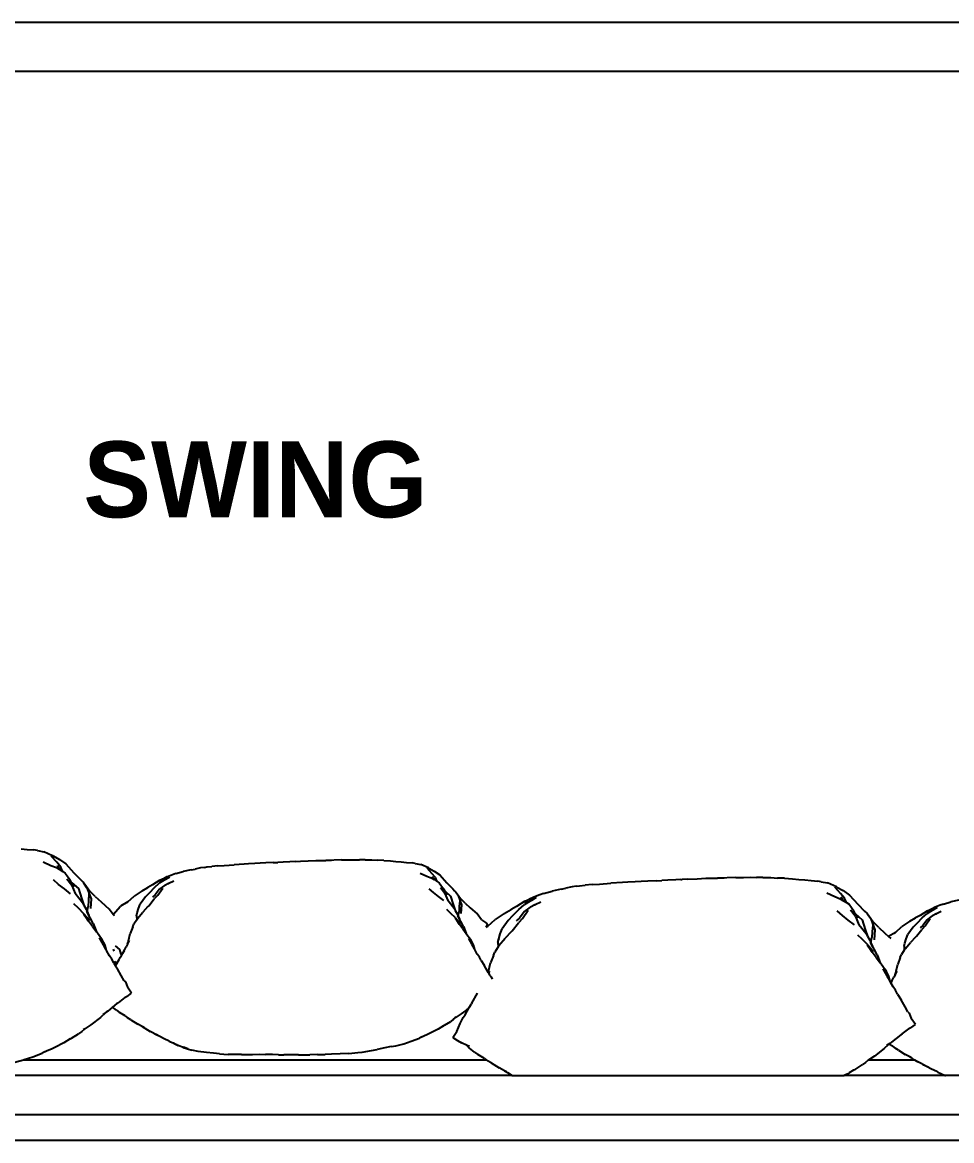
# Model space of a CAD drawing. Header units: inches. Extents: x 9636 to 21597, y -10243 to 557.
# Drawn here: x 14705.2 to 14754.1, y -8337.5 to -8278.5 of the extents above; entities that cross this region are included whole.
import ezdxf

# ---------------------------------------------------------------- set-up
doc = ezdxf.new("R2010")
doc.units = ezdxf.units.IN
doc.header["$MEASUREMENT"] = 0
doc.layers.add('Edges', color=7, linetype='Continuous')
doc.styles.add('MtXpl_Stylus_BT', font='')
doc.styles.get('MtXpl_Stylus_BT').set_extended_font_data('Stylus BT', bold=True)

# ---------------------------------------------------------------- blocks, each defined once
blk = doc.blocks.new('FF')
at = {"layer": 'Edges', "color": 252, "true_color": 0x939598}
for p, q in [((14767.163, -8278.548), (14671.259, -8278.548)), ((14765.354, -8281.14), (14673.56, -8281.14)), ((14705.144, -8322.088), (14705.465, -8322.118)), ((14705.465, -8322.118), (14705.817, -8322.148)), ((14705.996, -8322.179), (14705.817, -8322.148)), ((14705.996, -8322.179), (14706.342, -8322.24)), ((14706.801, -8322.45), (14706.342, -8322.24)), ((14706.701, -8322.448), (14707.015, -8322.793)), ((14706.826, -8322.465), (14706.801, -8322.45)), ((14706.826, -8322.465), (14707.156, -8322.642)), ((14706.297, -8322.773), (14706.713, -8322.966)), ((14706.713, -8322.966), (14707.007, -8323.077)), ((14707.007, -8323.077), (14707.149, -8323.167)), ((14707.226, -8323.046), (14707.015, -8322.793)), ((14707.031, -8322.97), (14707.149, -8323.167)), ((14707.156, -8322.642), (14707.497, -8322.883)), ((14707.311, -8323.233), (14707.226, -8323.046)), ((14707.497, -8322.883), (14707.926, -8323.358)), ((14714.59, -8323.093), (14714.302, -8323.151)), ((14714.792, -8323.063), (14714.59, -8323.093)), ((14714.792, -8323.063), (14714.921, -8323.044)), ((14714.921, -8323.044), (14715.189, -8323.019)), ((14715.504, -8322.991), (14715.189, -8323.019)), ((14715.504, -8322.991), (14715.83, -8322.963)), ((14715.83, -8322.963), (14716.357, -8322.925)), ((14716.883, -8322.898), (14716.357, -8322.925)), ((14717.123, -8322.886), (14716.883, -8322.898)), ((14717.449, -8322.863), (14717.123, -8322.886)), ((14717.726, -8322.846), (14717.449, -8322.863)), ((14718.034, -8322.832), (14717.726, -8322.846)), ((14718.421, -8322.814), (14718.034, -8322.832)), ((14718.421, -8322.814), (14718.665, -8322.803)), ((14718.937, -8322.789), (14718.665, -8322.803)), ((14719.297, -8322.769), (14718.937, -8322.789)), ((14719.586, -8322.755), (14719.297, -8322.769)), ((14719.591, -8322.755), (14719.586, -8322.755)), ((14719.591, -8322.755), (14719.853, -8322.739)), ((14719.853, -8322.739), (14720.266, -8322.721)), ((14720.266, -8322.721), (14720.664, -8322.705)), ((14720.664, -8322.705), (14720.907, -8322.699)), ((14720.907, -8322.699), (14721.188, -8322.699)), ((14721.232, -8322.698), (14721.188, -8322.699)), ((14722.023, -8322.673), (14721.232, -8322.698)), ((14721.493, -8322.697), (14721.232, -8322.698)), ((14722.023, -8322.673), (14722.381, -8322.663)), ((14722.381, -8322.663), (14722.7, -8322.66)), ((14722.7, -8322.66), (14722.965, -8322.663)), ((14723.253, -8322.667), (14722.965, -8322.663)), ((14723.253, -8322.667), (14723.613, -8322.674)), ((14723.613, -8322.674), (14723.914, -8322.691)), ((14724.241, -8322.701), (14723.914, -8322.691)), ((14724.241, -8322.701), (14724.597, -8322.723)), ((14724.597, -8322.723), (14724.885, -8322.752)), ((14724.885, -8322.752), (14725.163, -8322.779)), ((14725.163, -8322.779), (14725.44, -8322.805)), ((14725.44, -8322.805), (14725.743, -8322.831)), ((14725.898, -8322.857), (14725.743, -8322.831)), ((14725.898, -8322.857), (14726.196, -8322.91)), ((14726.592, -8323.091), (14726.196, -8322.91)), ((14726.506, -8323.088), (14726.776, -8323.386)), ((14726.613, -8323.103), (14726.592, -8323.091)), ((14726.613, -8323.103), (14726.898, -8323.256)), ((14707.117, -8323.961), (14706.843, -8323.722)), ((14707.149, -8323.167), (14707.332, -8323.283)), ((14707.311, -8323.233), (14707.312, -8323.238)), ((14707.332, -8323.283), (14707.312, -8323.238)), ((14707.332, -8323.283), (14707.466, -8323.368)), ((14707.466, -8323.368), (14707.723, -8323.723)), ((14707.812, -8324.022), (14707.541, -8323.68)), ((14707.796, -8323.864), (14707.723, -8323.723)), ((14707.926, -8323.358), (14708.285, -8323.726)), ((14708.285, -8323.726), (14708.406, -8323.844)), ((14712.76, -8323.69), (14712.42, -8323.905)), ((14712.436, -8323.783), (14712.587, -8323.695)), ((14712.454, -8323.747), (14712.819, -8323.568)), ((14712.695, -8323.638), (14712.587, -8323.695)), ((14712.819, -8323.568), (14712.695, -8323.638)), ((14712.76, -8323.69), (14712.971, -8323.555)), ((14712.848, -8323.556), (14712.819, -8323.568)), ((14713.121, -8323.454), (14712.848, -8323.556)), ((14713.297, -8323.391), (14713.121, -8323.454)), ((14713.297, -8323.391), (14713.684, -8323.283)), ((14714.098, -8323.189), (14713.684, -8323.283)), ((14714.098, -8323.189), (14714.302, -8323.151)), ((14726.157, -8323.369), (14726.516, -8323.535)), ((14726.516, -8323.535), (14726.77, -8323.632)), ((14726.77, -8323.632), (14726.892, -8323.709)), ((14726.958, -8323.605), (14726.776, -8323.386)), ((14726.79, -8323.539), (14726.892, -8323.709)), ((14726.892, -8323.709), (14727.049, -8323.808)), ((14726.898, -8323.256), (14727.191, -8323.464)), ((14727.031, -8323.766), (14726.958, -8323.605)), ((14727.191, -8323.464), (14727.562, -8323.873)), ((14739.618, -8323.716), (14739.2, -8323.74)), ((14739.884, -8323.705), (14739.618, -8323.716)), ((14739.884, -8323.705), (14739.95, -8323.7)), ((14739.953, -8323.7), (14739.95, -8323.7)), ((14740.263, -8323.681), (14739.953, -8323.7)), ((14740.263, -8323.681), (14740.741, -8323.66)), ((14740.741, -8323.66), (14741.203, -8323.641)), ((14741.203, -8323.641), (14741.485, -8323.635)), ((14741.485, -8323.635), (14741.811, -8323.635)), ((14741.862, -8323.634), (14741.811, -8323.635)), ((14742.779, -8323.604), (14741.862, -8323.634)), ((14742.165, -8323.632), (14741.862, -8323.634)), ((14742.779, -8323.604), (14743.195, -8323.593)), ((14743.195, -8323.593), (14743.565, -8323.589)), ((14743.565, -8323.589), (14743.872, -8323.593)), ((14744.207, -8323.598), (14743.872, -8323.593)), ((14744.207, -8323.598), (14744.624, -8323.606)), ((14744.624, -8323.606), (14744.974, -8323.626)), ((14745.353, -8323.637), (14744.974, -8323.626)), ((14745.353, -8323.637), (14745.766, -8323.663)), ((14745.766, -8323.663), (14746.099, -8323.696)), ((14746.099, -8323.696), (14746.422, -8323.727)), ((14746.422, -8323.727), (14746.743, -8323.757)), ((14707.421, -8324.202), (14707.117, -8323.961)), ((14707.748, -8324.454), (14707.421, -8324.202)), ((14707.796, -8323.864), (14707.816, -8323.876)), ((14707.923, -8324.108), (14707.796, -8323.864)), ((14707.812, -8324.022), (14707.99, -8324.446)), ((14707.816, -8323.876), (14708.155, -8324.186)), ((14708.155, -8324.186), (14708.313, -8324.691)), ((14708.439, -8323.893), (14708.406, -8323.844)), ((14708.439, -8323.893), (14708.495, -8323.953)), ((14708.61, -8324.142), (14708.439, -8323.893)), ((14708.495, -8323.953), (14708.753, -8324.313)), ((14708.61, -8324.142), (14708.833, -8324.717)), ((14709.039, -8324.601), (14708.753, -8324.313)), ((14711.513, -8324.296), (14711.092, -8324.578)), ((14711.513, -8324.296), (14711.823, -8324.122)), ((14712.066, -8323.987), (14711.823, -8324.122)), ((14711.923, -8324.384), (14712.172, -8324.123)), ((14712.454, -8323.747), (14712.066, -8323.987)), ((14712.172, -8324.123), (14712.42, -8323.905)), ((14712.416, -8324.233), (14712.207, -8324.514)), ((14712.335, -8324.531), (14712.601, -8324.155)), ((14712.416, -8324.233), (14712.707, -8324.018)), ((14712.911, -8323.911), (14712.707, -8324.018)), ((14712.911, -8323.911), (14712.918, -8323.909)), ((14713.177, -8323.792), (14712.918, -8323.909)), ((14726.864, -8324.393), (14726.628, -8324.187)), ((14727.049, -8323.808), (14727.031, -8323.766)), ((14727.049, -8323.808), (14727.165, -8323.882)), ((14727.165, -8323.882), (14727.387, -8324.188)), ((14727.464, -8324.446), (14727.23, -8324.151)), ((14727.45, -8324.309), (14727.387, -8324.188)), ((14727.45, -8324.309), (14727.467, -8324.32)), ((14727.559, -8324.52), (14727.45, -8324.309)), ((14727.467, -8324.32), (14727.759, -8324.587)), ((14727.562, -8323.873), (14727.871, -8324.19)), ((14727.871, -8324.19), (14727.975, -8324.292)), ((14728.004, -8324.334), (14727.975, -8324.292)), ((14732.657, -8324.438), (14733.106, -8324.312)), ((14733.586, -8324.204), (14733.106, -8324.312)), ((14733.586, -8324.204), (14733.823, -8324.159)), ((14734.157, -8324.092), (14733.823, -8324.159)), ((14734.392, -8324.057), (14734.157, -8324.092)), ((14734.392, -8324.057), (14734.542, -8324.036)), ((14734.542, -8324.036), (14734.853, -8324.006)), ((14735.218, -8323.973), (14734.853, -8324.006)), ((14735.218, -8323.973), (14735.596, -8323.941)), ((14735.596, -8323.941), (14736.208, -8323.897)), ((14736.818, -8323.865), (14736.208, -8323.897)), ((14737.095, -8323.852), (14736.818, -8323.865)), ((14737.474, -8323.825), (14737.095, -8323.852)), ((14737.795, -8323.805), (14737.474, -8323.825)), ((14738.152, -8323.789), (14737.795, -8323.805)), ((14738.601, -8323.768), (14738.152, -8323.789)), ((14738.601, -8323.768), (14738.885, -8323.756)), ((14739.2, -8323.74), (14738.885, -8323.756)), ((14746.743, -8323.757), (14747.095, -8323.787)), ((14747.275, -8323.818), (14747.095, -8323.787)), ((14747.275, -8323.818), (14747.62, -8323.88)), ((14748.08, -8324.089), (14747.62, -8323.88)), ((14747.979, -8324.087), (14748.293, -8324.432)), ((14748.104, -8324.104), (14748.08, -8324.089)), ((14748.104, -8324.104), (14748.435, -8324.281)), ((14748.435, -8324.281), (14748.775, -8324.523)), ((14708.37, -8324.935), (14707.99, -8324.446)), ((14708.313, -8324.691), (14708.438, -8325.052)), ((14708.685, -8324.814), (14708.676, -8325.122)), ((14708.713, -8324.457), (14708.685, -8324.814)), ((14708.833, -8324.717), (14708.789, -8325.237)), ((14709.039, -8324.601), (14709.357, -8324.886)), ((14709.357, -8324.886), (14709.776, -8325.266)), ((14710.766, -8324.885), (14710.374, -8325.115)), ((14710.71, -8324.938), (14710.766, -8324.885)), ((14710.766, -8324.885), (14711.092, -8324.578)), ((14711.694, -8324.614), (14711.418, -8324.998)), ((14711.694, -8324.614), (14711.923, -8324.384)), ((14711.864, -8325.092), (14712.155, -8324.727)), ((14712.207, -8324.514), (14712.059, -8324.64)), ((14712.335, -8324.531), (14712.155, -8324.727)), ((14727.126, -8324.601), (14726.864, -8324.393)), ((14727.408, -8324.818), (14727.126, -8324.601)), ((14727.464, -8324.446), (14727.617, -8324.811)), ((14727.944, -8325.232), (14727.617, -8324.811)), ((14727.759, -8324.587), (14727.895, -8325.023)), ((14728.004, -8324.334), (14728.053, -8324.386)), ((14728.151, -8324.549), (14728.004, -8324.334)), ((14728.053, -8324.386), (14728.275, -8324.697)), ((14728.151, -8324.549), (14728.344, -8325.045)), ((14728.24, -8324.82), (14728.216, -8325.128)), ((14728.521, -8324.945), (14728.275, -8324.697)), ((14731.679, -8324.851), (14731.229, -8325.129)), ((14732.034, -8324.785), (14731.641, -8325.034)), ((14731.658, -8324.892), (14731.834, -8324.79)), ((14731.679, -8324.851), (14732.104, -8324.643)), ((14731.959, -8324.724), (14731.834, -8324.79)), ((14732.104, -8324.643), (14731.959, -8324.724)), ((14732.034, -8324.785), (14732.279, -8324.628)), ((14732.137, -8324.629), (14732.104, -8324.643)), ((14732.453, -8324.511), (14732.137, -8324.629)), ((14732.518, -8324.902), (14732.218, -8325.039)), ((14732.657, -8324.438), (14732.453, -8324.511)), ((14747.575, -8324.412), (14747.991, -8324.605)), ((14747.991, -8324.605), (14748.286, -8324.717)), ((14748.286, -8324.717), (14748.428, -8324.806)), ((14748.505, -8324.686), (14748.293, -8324.432)), ((14748.31, -8324.61), (14748.428, -8324.806)), ((14748.428, -8324.806), (14748.61, -8324.922)), ((14748.589, -8324.872), (14748.505, -8324.686)), ((14748.589, -8324.872), (14748.591, -8324.878)), ((14748.61, -8324.922), (14748.591, -8324.878)), ((14748.775, -8324.523), (14749.205, -8324.997)), ((14753.723, -8324.997), (14754.111, -8324.888)), ((14754.524, -8324.795), (14754.111, -8324.888)), ((14708.158, -8325.214), (14707.924, -8324.989)), ((14708.45, -8325.512), (14708.158, -8325.214)), ((14708.37, -8324.935), (14708.438, -8325.052)), ((14708.438, -8325.052), (14708.562, -8325.266)), ((14708.562, -8325.266), (14708.619, -8325.392)), ((14708.71, -8325.593), (14708.596, -8325.388)), ((14708.619, -8325.392), (14708.676, -8325.122)), ((14708.619, -8325.392), (14708.71, -8325.593)), ((14709.995, -8325.547), (14709.776, -8325.266)), ((14709.995, -8325.547), (14710.374, -8325.115)), ((14711.224, -8325.616), (14711.26, -8325.452)), ((14711.26, -8325.452), (14711.322, -8325.227)), ((14711.27, -8325.758), (14711.556, -8325.423)), ((14711.322, -8325.227), (14711.418, -8324.998)), ((14711.823, -8325.133), (14711.556, -8325.423)), ((14711.864, -8325.092), (14711.823, -8325.133)), ((14727.761, -8325.474), (14727.56, -8325.279)), ((14728.014, -8325.73), (14727.761, -8325.474)), ((14727.895, -8325.023), (14728.003, -8325.334)), ((14727.944, -8325.232), (14728.003, -8325.334)), ((14728.003, -8325.334), (14728.11, -8325.518)), ((14728.16, -8325.627), (14728.208, -8325.394)), ((14728.216, -8325.128), (14728.208, -8325.394)), ((14728.344, -8325.045), (14728.306, -8325.493)), ((14728.521, -8324.945), (14728.795, -8325.19)), ((14728.795, -8325.19), (14729.156, -8325.518)), ((14730.589, -8325.487), (14730.1, -8325.815)), ((14730.589, -8325.487), (14730.948, -8325.286)), ((14731.229, -8325.129), (14730.948, -8325.286)), ((14731.063, -8325.59), (14731.353, -8325.287)), ((14731.353, -8325.287), (14731.641, -8325.034)), ((14731.636, -8325.415), (14731.393, -8325.741)), ((14731.542, -8325.76), (14731.85, -8325.324)), ((14731.636, -8325.415), (14731.973, -8325.165)), ((14732.204, -8325.046), (14731.973, -8325.165)), ((14732.204, -8325.046), (14732.21, -8325.041)), ((14732.21, -8325.041), (14732.218, -8325.039)), ((14748.396, -8325.6), (14748.121, -8325.361)), ((14748.61, -8324.922), (14748.745, -8325.007)), ((14748.745, -8325.007), (14749.002, -8325.362)), ((14749.091, -8325.661), (14748.82, -8325.319)), ((14749.075, -8325.503), (14749.002, -8325.362)), ((14749.075, -8325.503), (14749.095, -8325.515)), ((14749.202, -8325.747), (14749.075, -8325.503)), ((14749.205, -8324.997), (14749.564, -8325.365)), ((14749.564, -8325.365), (14749.684, -8325.483)), ((14749.718, -8325.532), (14749.684, -8325.483)), ((14752.88, -8325.353), (14752.492, -8325.593)), ((14753.186, -8325.296), (14752.847, -8325.51)), ((14752.862, -8325.388), (14753.014, -8325.3)), ((14752.88, -8325.353), (14753.246, -8325.173)), ((14753.122, -8325.243), (14753.014, -8325.3)), ((14753.246, -8325.173), (14753.122, -8325.243)), ((14753.186, -8325.296), (14753.397, -8325.16)), ((14753.274, -8325.162), (14753.246, -8325.173)), ((14753.547, -8325.06), (14753.274, -8325.162)), ((14753.603, -8325.397), (14753.345, -8325.515)), ((14753.723, -8324.997), (14753.547, -8325.06)), ((14708.43, -8325.504), (14708.62, -8325.794)), ((14708.45, -8325.512), (14708.745, -8325.853)), ((14708.641, -8325.823), (14708.62, -8325.794)), ((14708.9, -8326.18), (14708.641, -8325.823)), ((14708.641, -8325.823), (14708.691, -8325.898)), ((14708.786, -8325.729), (14708.71, -8325.593)), ((14708.942, -8326.028), (14708.786, -8325.729)), ((14708.942, -8326.028), (14709.114, -8326.455)), ((14710.053, -8325.623), (14709.995, -8325.547)), ((14710.053, -8325.623), (14710.056, -8325.624)), ((14711.017, -8326.203), (14711.083, -8326.051)), ((14711.229, -8325.823), (14711.083, -8326.051)), ((14711.224, -8325.616), (14711.229, -8325.823)), ((14711.27, -8325.758), (14711.229, -8325.823)), ((14727.996, -8325.724), (14728.16, -8325.973)), ((14728.014, -8325.73), (14728.268, -8326.025)), ((14728.11, -8325.518), (14728.16, -8325.627)), ((14728.238, -8325.8), (14728.139, -8325.623)), ((14728.16, -8325.627), (14728.238, -8325.8)), ((14728.178, -8325.998), (14728.16, -8325.973)), ((14728.401, -8326.306), (14728.178, -8325.998)), ((14728.178, -8325.998), (14728.221, -8326.063)), ((14728.303, -8325.917), (14728.238, -8325.8)), ((14728.438, -8326.175), (14728.303, -8325.917)), ((14729.396, -8325.826), (14729.156, -8325.518)), ((14729.396, -8325.826), (14729.648, -8326.005)), ((14729.648, -8326.005), (14729.726, -8326.167)), ((14729.726, -8326.167), (14730.1, -8325.815)), ((14730.798, -8325.856), (14730.478, -8326.301)), ((14730.798, -8325.856), (14731.063, -8325.59)), ((14730.996, -8326.411), (14731.333, -8325.988)), ((14731.393, -8325.741), (14731.222, -8325.887)), ((14731.542, -8325.76), (14731.333, -8325.988)), ((14748.7, -8325.841), (14748.396, -8325.6)), ((14749.026, -8326.094), (14748.7, -8325.841)), ((14749.091, -8325.661), (14749.269, -8326.085)), ((14749.095, -8325.515), (14749.434, -8325.825)), ((14749.648, -8326.574), (14749.269, -8326.085)), ((14749.434, -8325.825), (14749.592, -8326.33)), ((14749.718, -8325.532), (14749.774, -8325.592)), ((14749.888, -8325.781), (14749.718, -8325.532)), ((14749.774, -8325.592), (14750.032, -8325.952)), ((14749.888, -8325.781), (14750.112, -8326.357)), ((14750.318, -8326.24), (14750.032, -8325.952)), ((14751.94, -8325.901), (14751.519, -8326.184)), ((14751.94, -8325.901), (14752.249, -8325.728)), ((14752.121, -8326.219), (14752.349, -8325.99)), ((14752.492, -8325.593), (14752.249, -8325.728)), ((14752.349, -8325.99), (14752.599, -8325.729)), ((14752.599, -8325.729), (14752.847, -8325.51)), ((14752.843, -8325.839), (14752.634, -8326.12)), ((14752.762, -8326.136), (14753.028, -8325.761)), ((14752.843, -8325.839), (14753.134, -8325.623)), ((14753.338, -8325.516), (14753.134, -8325.623)), ((14753.338, -8325.516), (14753.345, -8325.515)), ((14708.9, -8326.18), (14709.114, -8326.455)), ((14709.114, -8326.455), (14709.159, -8326.512)), ((14709.159, -8326.512), (14709.376, -8326.811)), ((14710.804, -8326.93), (14710.89, -8326.549)), ((14711.017, -8326.203), (14710.89, -8326.549)), ((14728.401, -8326.306), (14728.586, -8326.543)), ((14728.438, -8326.175), (14728.586, -8326.543)), ((14728.586, -8326.543), (14728.624, -8326.592)), ((14728.624, -8326.592), (14728.812, -8326.85)), ((14729.591, -8326.144), (14729.695, -8326.195)), ((14729.656, -8326.232), (14729.672, -8326.217)), ((14729.672, -8326.217), (14729.695, -8326.195)), ((14729.702, -8326.189), (14729.695, -8326.195)), ((14729.702, -8326.189), (14729.726, -8326.167)), ((14730.294, -8326.829), (14730.367, -8326.567)), ((14730.367, -8326.567), (14730.478, -8326.301)), ((14730.948, -8326.458), (14730.638, -8326.794)), ((14730.996, -8326.411), (14730.948, -8326.458)), ((14749.436, -8326.853), (14749.203, -8326.628)), ((14749.592, -8326.33), (14749.716, -8326.691)), ((14749.648, -8326.574), (14749.716, -8326.691)), ((14749.964, -8326.453), (14749.955, -8326.761)), ((14749.991, -8326.096), (14749.964, -8326.453)), ((14750.112, -8326.357), (14750.068, -8326.876)), ((14750.318, -8326.24), (14750.636, -8326.525)), ((14750.636, -8326.525), (14750.831, -8326.703)), ((14751.193, -8326.491), (14750.831, -8326.703)), ((14751.136, -8326.543), (14751.193, -8326.491)), ((14751.193, -8326.491), (14751.519, -8326.184)), ((14751.749, -8326.832), (14751.844, -8326.603)), ((14752.121, -8326.219), (14751.844, -8326.603)), ((14752.291, -8326.697), (14752.582, -8326.333)), ((14752.634, -8326.12), (14752.486, -8326.245)), ((14752.762, -8326.136), (14752.582, -8326.333)), ((14709.243, -8326.768), (14709.463, -8327.142)), ((14709.567, -8327.154), (14709.376, -8326.811)), ((14709.463, -8327.142), (14709.594, -8327.369)), ((14709.634, -8327.441), (14709.567, -8327.154)), ((14710.337, -8327.386), (14710.105, -8327.198)), ((14710.609, -8327.386), (14710.681, -8327.246)), ((14710.752, -8327.116), (14710.681, -8327.246)), ((14710.752, -8327.116), (14710.852, -8326.925)), ((14710.752, -8327.116), (14710.777, -8327.012)), ((14710.777, -8327.012), (14710.804, -8326.93)), ((14728.697, -8326.813), (14728.886, -8327.136)), ((14728.976, -8327.146), (14728.812, -8326.85)), ((14728.886, -8327.136), (14728.999, -8327.331)), ((14729.034, -8327.393), (14728.976, -8327.146)), ((14730.258, -8327.259), (14730.09, -8327.523)), ((14730.252, -8327.019), (14730.294, -8326.829)), ((14730.252, -8327.019), (14730.258, -8327.259)), ((14730.306, -8327.184), (14730.258, -8327.259)), ((14730.294, -8326.829), (14730.292, -8326.862)), ((14730.299, -8326.835), (14730.294, -8326.829)), ((14730.306, -8327.184), (14730.638, -8326.794)), ((14749.729, -8327.151), (14749.436, -8326.853)), ((14749.709, -8327.143), (14749.898, -8327.433)), ((14749.716, -8326.691), (14749.841, -8326.905)), ((14749.729, -8327.151), (14750.024, -8327.493)), ((14749.841, -8326.905), (14749.898, -8327.032)), ((14749.989, -8327.232), (14749.875, -8327.027)), ((14749.898, -8327.032), (14749.955, -8326.761)), ((14749.898, -8327.032), (14749.989, -8327.232)), ((14750.065, -8327.368), (14749.989, -8327.232)), ((14750.831, -8326.703), (14750.948, -8326.809)), ((14751.65, -8327.222), (14751.686, -8327.058)), ((14751.65, -8327.222), (14751.655, -8327.429)), ((14751.686, -8327.058), (14751.749, -8326.832)), ((14751.697, -8327.364), (14751.983, -8327.028)), ((14752.25, -8326.738), (14751.983, -8327.028)), ((14752.291, -8326.697), (14752.25, -8326.738)), ((14709.634, -8327.441), (14709.594, -8327.369)), ((14709.79, -8327.719), (14709.634, -8327.441)), ((14709.916, -8327.899), (14709.79, -8327.719)), ((14710.034, -8327.472), (14710.002, -8327.379)), ((14710.3, -8327.925), (14710.366, -8327.812)), ((14710.41, -8327.632), (14710.337, -8327.386)), ((14710.366, -8327.812), (14710.429, -8327.706)), ((14710.429, -8327.706), (14710.41, -8327.632)), ((14710.425, -8327.723), (14710.431, -8327.715)), ((14710.429, -8327.706), (14710.497, -8327.591)), ((14710.439, -8327.698), (14710.43, -8327.712)), ((14710.431, -8327.715), (14710.43, -8327.712)), ((14710.497, -8327.591), (14710.609, -8327.386)), ((14710.497, -8327.591), (14710.586, -8327.44)), ((14729.034, -8327.393), (14728.999, -8327.331)), ((14729.168, -8327.633), (14729.034, -8327.393)), ((14729.18, -8327.651), (14729.168, -8327.633)), ((14729.277, -8327.788), (14729.18, -8327.651)), ((14729.368, -8327.962), (14729.277, -8327.788)), ((14730.013, -8327.699), (14729.865, -8328.101)), ((14730.013, -8327.699), (14730.09, -8327.523)), ((14749.919, -8327.462), (14749.898, -8327.433)), ((14750.178, -8327.819), (14749.919, -8327.462)), ((14749.919, -8327.462), (14749.969, -8327.538)), ((14750.221, -8327.667), (14750.065, -8327.368)), ((14750.178, -8327.819), (14750.392, -8328.094)), ((14750.221, -8327.667), (14750.392, -8328.094)), ((14751.444, -8327.808), (14751.316, -8328.155)), ((14751.444, -8327.808), (14751.51, -8327.656)), ((14751.655, -8327.429), (14751.51, -8327.656)), ((14751.697, -8327.364), (14751.655, -8327.429)), ((14710.022, -8328.101), (14709.916, -8327.899)), ((14710.022, -8328.101), (14710.027, -8328.109)), ((14710.027, -8328.109), (14710.072, -8328.044)), ((14710.027, -8328.109), (14710.112, -8328.247)), ((14710.072, -8328.044), (14710.117, -8328.015)), ((14710.112, -8328.247), (14710.131, -8328.214)), ((14710.112, -8328.247), (14710.21, -8328.406)), ((14710.117, -8328.015), (14710.131, -8328.005)), ((14710.133, -8328.179), (14710.117, -8328.015)), ((14710.131, -8328.214), (14710.3, -8327.925)), ((14710.133, -8328.179), (14710.131, -8328.214)), ((14710.416, -8328.768), (14710.21, -8328.406)), ((14729.368, -8327.962), (14729.53, -8328.225)), ((14729.709, -8328.537), (14729.53, -8328.225)), ((14729.766, -8328.543), (14729.865, -8328.101)), ((14750.392, -8328.094), (14750.437, -8328.151)), ((14750.437, -8328.151), (14750.655, -8328.45)), ((14750.521, -8328.407), (14750.741, -8328.781)), ((14751.231, -8328.536), (14751.316, -8328.155)), ((14710.571, -8329.037), (14710.416, -8328.768)), ((14710.571, -8329.037), (14710.638, -8329.103)), ((14729.746, -8328.603), (14729.709, -8328.537)), ((14729.746, -8328.603), (14729.766, -8328.543)), ((14729.768, -8328.64), (14729.746, -8328.603)), ((14729.768, -8328.64), (14729.821, -8328.538)), ((14729.842, -8328.769), (14729.768, -8328.64)), ((14729.842, -8328.769), (14729.9, -8328.826)), ((14729.9, -8328.826), (14729.946, -8328.946)), ((14750.713, -8328.555), (14750.655, -8328.45)), ((14750.845, -8328.793), (14750.713, -8328.555)), ((14750.741, -8328.781), (14750.872, -8329.008)), ((14750.913, -8329.08), (14750.845, -8328.793)), ((14750.913, -8329.08), (14750.872, -8329.008)), ((14750.95, -8329.147), (14751.035, -8328.991)), ((14751.035, -8328.991), (14751.108, -8328.851)), ((14751.179, -8328.722), (14751.108, -8328.851)), ((14751.179, -8328.722), (14751.279, -8328.531)), ((14751.179, -8328.722), (14751.204, -8328.618)), ((14751.204, -8328.618), (14751.231, -8328.536)), ((14710.638, -8329.103), (14710.747, -8329.383)), ((14710.96, -8329.699), (14710.747, -8329.383)), ((14750.95, -8329.147), (14750.913, -8329.08)), ((14750.951, -8329.149), (14750.95, -8329.147)), ((14750.951, -8329.149), (14751.013, -8329.046)), ((14751.068, -8329.359), (14750.951, -8329.149)), ((14751.194, -8329.538), (14751.068, -8329.359)), ((14751.3, -8329.74), (14751.194, -8329.538)), ((14710.266, -8330.192), (14710.187, -8330.243)), ((14710.266, -8330.192), (14710.615, -8329.923)), ((14710.727, -8329.872), (14710.615, -8329.923)), ((14710.727, -8329.872), (14710.96, -8329.699)), ((14728.874, -8330.224), (14729.181, -8329.697)), ((14729.181, -8329.697), (14729.183, -8329.694)), ((14751.3, -8329.74), (14751.488, -8330.045)), ((14751.695, -8330.407), (14751.488, -8330.045)), ((14709.316, -8330.973), (14709.616, -8330.695)), ((14709.616, -8330.695), (14709.44, -8330.807)), ((14709.701, -8330.642), (14709.616, -8330.695)), ((14709.955, -8330.433), (14709.701, -8330.642)), ((14709.893, -8330.373), (14709.895, -8330.374)), ((14710.187, -8330.243), (14709.955, -8330.433)), ((14710.156, -8330.593), (14709.955, -8330.433)), ((14710.156, -8330.593), (14710.316, -8330.707)), ((14710.617, -8330.886), (14710.316, -8330.707)), ((14728.322, -8330.779), (14728.05, -8330.954)), ((14728.555, -8330.597), (14728.322, -8330.779)), ((14728.52, -8330.828), (14728.627, -8330.644)), ((14728.738, -8330.455), (14728.555, -8330.597)), ((14728.555, -8330.597), (14728.627, -8330.644)), ((14728.627, -8330.644), (14728.738, -8330.455)), ((14728.738, -8330.455), (14728.858, -8330.251)), ((14728.874, -8330.224), (14728.858, -8330.251)), ((14751.85, -8330.676), (14751.695, -8330.407)), ((14751.85, -8330.676), (14751.917, -8330.742)), ((14751.917, -8330.742), (14752.025, -8331.022)), ((14708.808, -8331.368), (14708.492, -8331.572)), ((14709.316, -8330.973), (14708.808, -8331.368)), ((14710.617, -8330.886), (14710.75, -8330.992)), ((14710.918, -8331.09), (14710.75, -8330.992)), ((14710.918, -8331.09), (14711.283, -8331.317)), ((14711.525, -8331.445), (14711.283, -8331.317)), ((14727.392, -8331.409), (14727.448, -8331.379)), ((14727.448, -8331.379), (14727.765, -8331.181)), ((14727.921, -8331.068), (14727.765, -8331.181)), ((14727.921, -8331.068), (14728.05, -8330.954)), ((14728.05, -8330.954), (14727.984, -8330.997)), ((14728.083, -8331.708), (14728.267, -8331.292)), ((14728.267, -8331.292), (14728.426, -8330.978)), ((14728.426, -8330.978), (14728.52, -8330.828)), ((14752.006, -8331.511), (14752.239, -8331.338)), ((14752.239, -8331.338), (14752.025, -8331.022)), ((14707.794, -8332.064), (14708.161, -8331.835)), ((14708.343, -8331.704), (14708.161, -8331.835)), ((14708.343, -8331.704), (14708.492, -8331.572)), ((14708.492, -8331.572), (14708.416, -8331.621)), ((14711.525, -8331.445), (14711.653, -8331.529)), ((14711.612, -8331.491), (14711.525, -8331.445)), ((14711.653, -8331.529), (14711.939, -8331.705)), ((14712.147, -8331.817), (14711.939, -8331.705)), ((14712.147, -8331.817), (14712.212, -8331.845)), ((14712.212, -8331.845), (14712.489, -8331.966)), ((14712.668, -8332.094), (14712.212, -8331.845)), ((14726.345, -8331.954), (14726.12, -8332.061)), ((14726.345, -8331.954), (14726.18, -8332.023)), ((14726.537, -8331.875), (14726.345, -8331.954)), ((14726.687, -8331.796), (14726.537, -8331.875)), ((14727.106, -8331.583), (14726.687, -8331.796)), ((14727.392, -8331.409), (14727.106, -8331.583)), ((14727.189, -8331.517), (14727.392, -8331.409)), ((14727.881, -8332.033), (14728.083, -8331.708)), ((14751.466, -8331.882), (14750.98, -8332.281)), ((14751.545, -8331.831), (14751.466, -8331.882)), ((14751.545, -8331.831), (14751.893, -8331.562)), ((14752.006, -8331.511), (14751.893, -8331.562)), ((14706.911, -8332.549), (14706.737, -8332.64)), ((14707.397, -8332.301), (14706.911, -8332.549)), ((14707.729, -8332.1), (14707.397, -8332.301)), ((14707.494, -8332.225), (14707.729, -8332.1)), ((14707.729, -8332.1), (14707.794, -8332.064)), ((14712.935, -8332.217), (14712.668, -8332.094)), ((14712.935, -8332.217), (14713.004, -8332.251)), ((14713.004, -8332.251), (14713.149, -8332.315)), ((14713.149, -8332.315), (14713.233, -8332.354)), ((14713.233, -8332.354), (14713.414, -8332.446)), ((14713.233, -8332.354), (14713.398, -8332.43)), ((14713.233, -8332.354), (14713.341, -8332.399)), ((14713.398, -8332.43), (14713.685, -8332.538)), ((14713.67, -8332.554), (14713.414, -8332.446)), ((14713.67, -8332.554), (14714.129, -8332.687)), ((14713.93, -8332.625), (14713.685, -8332.538)), ((14724.631, -8332.508), (14724.3, -8332.577)), ((14724.631, -8332.508), (14724.869, -8332.46)), ((14724.869, -8332.46), (14725.304, -8332.352)), ((14725.304, -8332.352), (14725.693, -8332.228)), ((14725.693, -8332.228), (14726.12, -8332.061)), ((14727.881, -8332.033), (14728.125, -8332.193)), ((14728.125, -8332.193), (14728.334, -8332.315)), ((14728.63, -8332.449), (14728.334, -8332.315)), ((14728.63, -8332.449), (14728.754, -8332.585)), ((14728.751, -8332.504), (14728.63, -8332.449)), ((14750.594, -8332.612), (14750.85, -8332.376)), ((14750.895, -8332.335), (14750.719, -8332.446)), ((14750.85, -8332.376), (14750.895, -8332.335)), ((14751.044, -8332.491), (14750.85, -8332.376)), ((14750.98, -8332.281), (14750.895, -8332.335)), ((14751.044, -8332.491), (14751.176, -8332.597)), ((14705.307, -8333.193), (14705.759, -8333.05)), ((14705.759, -8333.05), (14706.254, -8332.856)), ((14706.515, -8332.732), (14706.254, -8332.856)), ((14706.515, -8332.732), (14706.323, -8332.812)), ((14706.737, -8332.64), (14706.515, -8332.732)), ((14714.468, -8332.757), (14714.129, -8332.687)), ((14714.903, -8332.816), (14714.468, -8332.757)), ((14715.28, -8332.861), (14714.903, -8332.816)), ((14715.587, -8332.889), (14715.28, -8332.861)), ((14715.587, -8332.889), (14716.045, -8332.918)), ((14716.446, -8332.926), (14716.045, -8332.918)), ((14716.748, -8332.93), (14716.446, -8332.926)), ((14716.748, -8332.93), (14717.067, -8332.928)), ((14717.067, -8332.928), (14717.332, -8332.918)), ((14717.332, -8332.918), (14717.673, -8332.911)), ((14717.673, -8332.911), (14718.017, -8332.918)), ((14718.381, -8332.927), (14718.017, -8332.918)), ((14718.693, -8332.937), (14718.381, -8332.927)), ((14718.693, -8332.937), (14718.986, -8332.939)), ((14719.184, -8332.942), (14718.986, -8332.939)), ((14719.412, -8332.941), (14719.184, -8332.942)), ((14719.75, -8332.94), (14719.412, -8332.941)), ((14719.75, -8332.94), (14720.104, -8332.936)), ((14720.104, -8332.936), (14720.355, -8332.932)), ((14720.746, -8332.929), (14720.355, -8332.932)), ((14720.746, -8332.929), (14721.156, -8332.924)), ((14721.484, -8332.908), (14721.156, -8332.924)), ((14722.408, -8332.866), (14721.484, -8332.908)), ((14722.408, -8332.866), (14722.871, -8332.824)), ((14722.871, -8332.824), (14723.095, -8332.799)), ((14723.095, -8332.799), (14723.601, -8332.709)), ((14723.601, -8332.709), (14723.9, -8332.651)), ((14724.3, -8332.577), (14723.9, -8332.651)), ((14729.014, -8332.792), (14728.754, -8332.585)), ((14729.014, -8332.792), (14729.199, -8332.924)), ((14729.549, -8333.131), (14729.199, -8332.924)), ((14729.549, -8333.131), (14729.638, -8333.202)), ((14750.087, -8333.007), (14749.784, -8333.202)), ((14750.594, -8332.612), (14750.087, -8333.007)), ((14751.344, -8332.696), (14751.176, -8332.597)), ((14751.344, -8332.696), (14751.71, -8332.922)), ((14751.952, -8333.05), (14751.71, -8332.922)), ((14751.952, -8333.05), (14752.079, -8333.134)), ((14752.038, -8333.096), (14751.952, -8333.05)), ((14752.079, -8333.134), (14752.19, -8333.202)), ((14704.802, -8333.319), (14705.27, -8333.202)), ((14705.27, -8333.202), (14705.307, -8333.193)), ((14705.27, -8333.202), (14729.638, -8333.202)), ((14729.638, -8333.202), (14729.703, -8333.254)), ((14729.897, -8333.369), (14729.703, -8333.254)), ((14729.897, -8333.369), (14730.322, -8333.632)), ((14730.602, -8333.78), (14730.322, -8333.632)), ((14749.007, -8333.739), (14748.676, -8333.94)), ((14748.773, -8333.864), (14749.007, -8333.739)), ((14749.007, -8333.739), (14749.073, -8333.704)), ((14749.073, -8333.704), (14749.44, -8333.474)), ((14749.622, -8333.343), (14749.44, -8333.474)), ((14749.622, -8333.343), (14749.771, -8333.211)), ((14749.771, -8333.211), (14749.695, -8333.26)), ((14749.784, -8333.202), (14749.771, -8333.211)), ((14749.784, -8333.202), (14752.19, -8333.202)), ((14752.19, -8333.202), (14752.365, -8333.31)), ((14752.573, -8333.422), (14752.365, -8333.31)), ((14752.573, -8333.422), (14752.639, -8333.451)), ((14752.639, -8333.451), (14752.915, -8333.571)), ((14753.095, -8333.7), (14752.639, -8333.451)), ((14753.362, -8333.823), (14753.095, -8333.7)), ((14731.006, -8334.035), (14667.834, -8334.035)), ((14730.602, -8333.78), (14730.75, -8333.878)), ((14730.703, -8333.834), (14730.602, -8333.78)), ((14730.75, -8333.878), (14731.006, -8334.035)), ((14731.006, -8334.035), (14748.49, -8334.035)), ((14748.676, -8333.94), (14748.49, -8334.035)), ((14753.809, -8334.035), (14748.49, -8334.035)), ((14753.362, -8333.823), (14753.431, -8333.857)), ((14753.431, -8333.857), (14753.575, -8333.92)), ((14753.575, -8333.92), (14753.66, -8333.959)), ((14753.66, -8333.959), (14753.809, -8334.035)), ((14753.66, -8333.959), (14753.768, -8334.004)), ((14753.66, -8333.959), (14753.824, -8334.035)), ((14753.809, -8334.035), (14753.824, -8334.035)), ((14765.418, -8334.035), (14753.824, -8334.035)), ((14671.259, -8336.09), (14767.163, -8336.09)), ((14767.163, -8337.46), (14671.259, -8337.46))]:
    blk.add_line(p, q, dxfattribs=at)
at = {"color": 252, "true_color": 0x939598, "style": 'MtXpl_Stylus_BT'}
blk.add_text('SWING', height=4, rotation=0.00944, dxfattribs=at).set_placement((14708.418, -8304.625))

msp = doc.modelspace()

# ---------------------------------------------------------------- block references
at = {"color": 18, "true_color": 0x000000}
msp.add_blockref('FF', (0, 0), dxfattribs=at)

doc.saveas('drawing.dxf')
